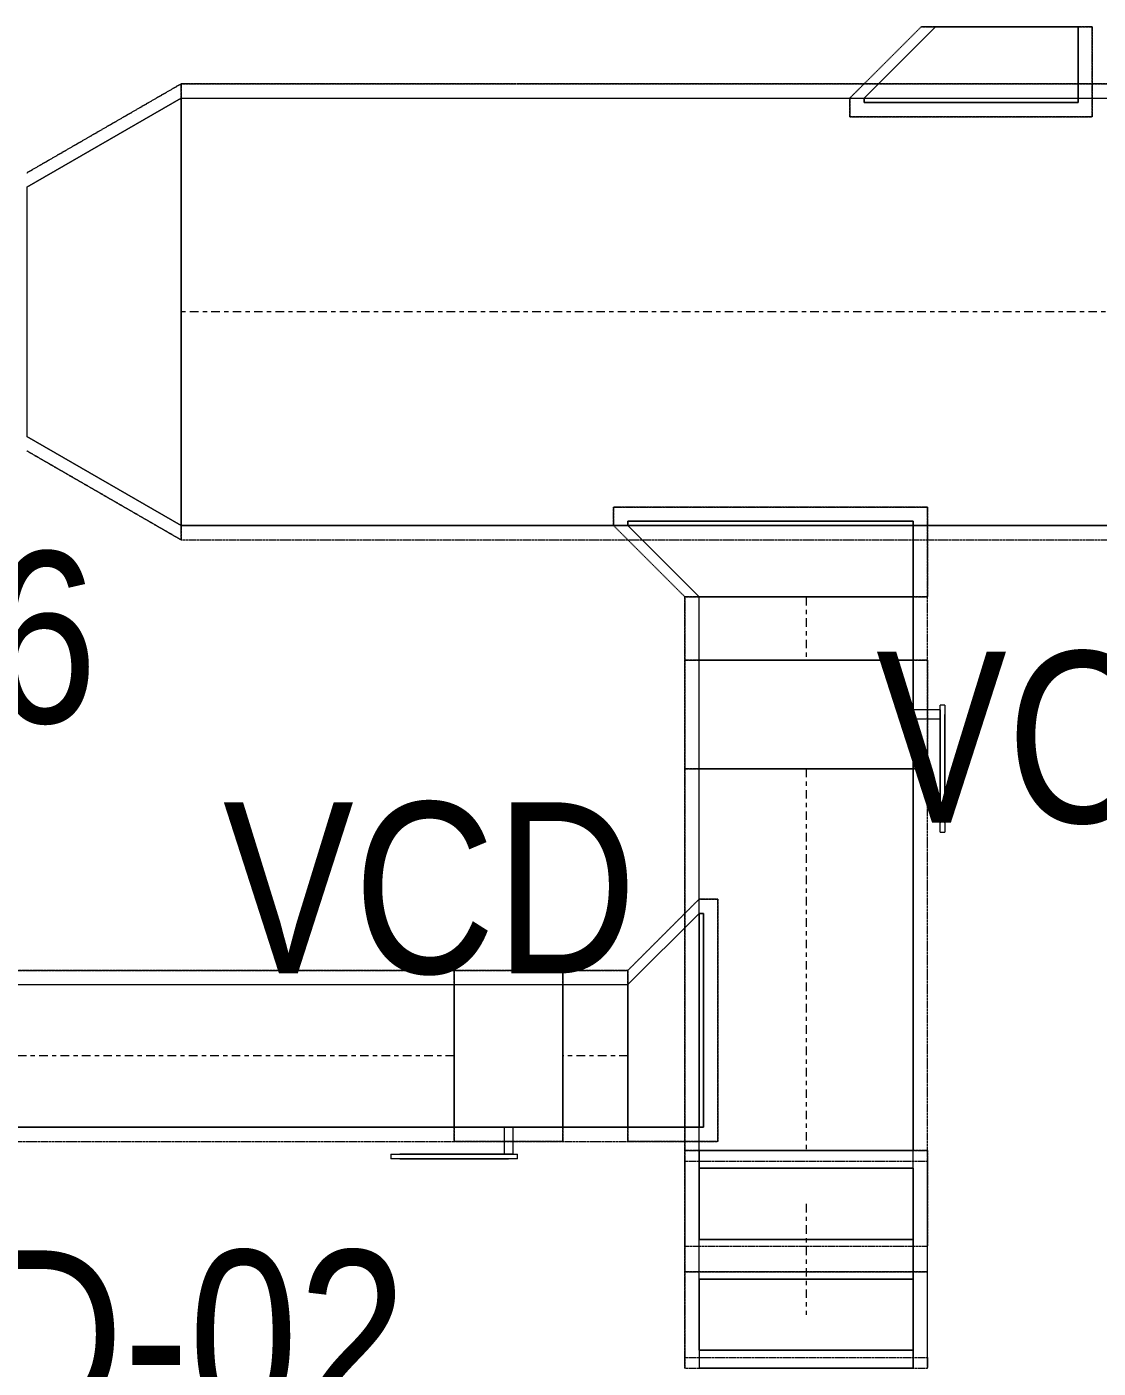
# Model space of a CAD drawing. Header units: inches. Extents: x -83664 to 20107, y -47222 to 19398.
# Drawn here: x -12010 to -10508, y -34494 to -32612 of the extents above; entities that cross this region are included whole.
import ezdxf

# ---------------------------------------------------------------- set-up
doc = ezdxf.new("R2010")
doc.units = ezdxf.units.IN
doc.header["$MEASUREMENT"] = 0
doc.linetypes.add('Center', pattern=[29.999999, 12, -6, 6, -6])
doc.linetypes.add('Hidden 0_50', pattern=[1.0584, 0.5292, -0.5292])
doc.layers.add('G-ANNO-TEXT', color=7, linetype='Continuous', lineweight=9)
doc.layers.add('M-HVAC-DUCT-CNTR', color=7, linetype='Center', lineweight=9)
doc.layers.add('M-HVAC-DUCT', color=7, linetype='Continuous', lineweight=9, true_color=0xffe97f)
doc.styles.add('Arial Narrow_21', font='ARIALN.TTF', dxfattribs={"height": 240})

# ---------------------------------------------------------------- blocks, each defined once
blk = doc.blocks.new('M_Rec Tap - Beveled - Standard-8199963-FIRST FLOOR AC CONDITIONING LAYOUT - PART A')
at = {"layer": 'M-HVAC-DUCT', "color": 30, "true_color": 0xff7f00}
for p, q in [((0, 250), (-6.096, 250)), ((-6.096, -150), (-6.096, 250)), ((-6.096, 250), (-6.096, -150)), ((-6.096, 250), (0, 250)), ((100, 150), (0, 250)), ((100, 150), (0, 250)), ((100, 150), (100, -150)), ((100, -150), (100, 150)), ((-6.096, -150), (100, -150)), ((100, -150), (-6.096, -150))]:
    blk.add_line(p, q, dxfattribs=at)
blk = doc.blocks.new('M_Rec Tap - Beveled - Standard-7382275-FIRST FLOOR AC CONDITIONING LAYOUT - PART A')
at = {"layer": 'M-HVAC-DUCT', "color": 30, "true_color": 0xff7f00}
for p, q in [((100, 100), (-6.096, 100)), ((-6.096, 100), (100, 100)), ((-6.096, 100), (-6.096, -200)), ((-6.096, -200), (-6.096, 100)), ((100, 100), (100, -100)), ((100, -100), (100, 100)), ((0, -200), (100, -100)), ((0, -200), (100, -100)), ((-6.096, -200), (0, -200)), ((0, -200), (-6.096, -200))]:
    blk.add_line(p, q, dxfattribs=at)
blk = doc.blocks.new('M_Rec Tap - Beveled - Standard-7670352-FIRST FLOOR AC CONDITIONING LAYOUT - PART A')
at = {"layer": 'M-HVAC-DUCT', "color": 30, "true_color": 0xff7f00}
for p, q in [((0, 200), (-6.096, 200)), ((-6.096, -100), (-6.096, 200)), ((-6.096, 200), (-6.096, -100)), ((-6.096, 200), (0, 200)), ((100, 100), (0, 200)), ((100, 100), (0, 200)), ((100, 100), (100, -100)), ((100, -100), (100, 100)), ((-6.096, -100), (100, -100)), ((100, -100), (-6.096, -100))]:
    blk.add_line(p, q, dxfattribs=at)
blk = doc.blocks.new('M_Rec to Rnd Transition - Angle - 60 Degree-7726644-FIRST FLOOR AC CONDITIONING LAYOUT - PART A')
at = {"layer": 'M-HVAC-DUCT', "color": 30, "true_color": 0xff7f00}
for p, q in [((0, 300), (216.5, 175)), ((216.5, 175), (0, 300)), ((0, 300), (0, -300)), ((0, -300), (0, 300)), ((216.5, 0), (216.5, 175)), ((216.5, 0), (216.5, 175)), ((216.5, -175), (216.5, 0)), ((216.5, -175), (216.5, 0)), ((0, -300), (216.5, -175)), ((216.5, -175), (0, -300))]:
    blk.add_line(p, q, dxfattribs=at)
blk = doc.blocks.new('TEMW-ME-DMP-Volume Control Damper - Standard-7399628-FIRST FLOOR AC CONDITIONING LAYOUT - PART A')
at = {"layer": 'M-HVAC-DUCT', "color": 30, "true_color": 0xff7f00}
for p, q in [((-165.1, 188.1), (-165.1, 194.4)), ((-152.4, 194.4), (-165.1, 194.4)), ((0, 194.4), (-152.4, 194.4)), ((-152.4, 194.4), (0, 194.4)), ((12.7, 194.4), (0, 194.4)), ((12.7, 194.4), (12.7, 188.1)), ((-165.1, 188.1), (-152.4, 188.1)), ((0, 188.1), (-152.4, 188.1)), ((-152.4, 188.1), (0, 188.1)), ((-6.4, 150), (-6.4, 188.1)), ((6.3, 188.1), (-6.4, 188.1)), ((6.3, 188.1), (-6.4, 188.1)), ((0, 188.1), (12.7, 188.1)), ((6.3, 188.1), (6.3, 150)), ((-76.2, 150), (-76.2, -150)), ((-76.2, -150), (-76.2, 150)), ((76.2, 150), (-76.2, 150)), ((-76.2, 150), (76.2, 150)), ((-76.2, 150), (76.2, 150)), ((-6.4, 150), (6.3, 150)), ((-6.4, 150), (6.3, 150)), ((76.2, 150), (76.2, -150)), ((76.2, -150), (76.2, 150)), ((-76.2, -150), (76.2, -150)), ((-76.2, -150), (76.2, -150)), ((-76.2, -150), (76.2, -150))]:
    blk.add_line(p, q, dxfattribs=at)
blk = doc.blocks.new('TEMW-ME-DMP-Volume Control Damper - Standard-7399617-FIRST FLOOR AC CONDITIONING LAYOUT - PART A')
at = {"layer": 'M-HVAC-DUCT', "color": 30, "true_color": 0xff7f00}
for p, q in [((-165.1, 138.1), (-165.1, 144.4)), ((-152.4, 144.4), (-165.1, 144.4)), ((-165.1, 138.1), (-152.4, 138.1)), ((0, 144.4), (-152.4, 144.4)), ((-152.4, 144.4), (0, 144.4)), ((0, 138.1), (-152.4, 138.1)), ((-152.4, 138.1), (0, 138.1)), ((-6.3, 100), (-6.3, 138.1)), ((6.4, 138.1), (-6.3, 138.1)), ((6.4, 138.1), (-6.3, 138.1)), ((12.7, 144.4), (0, 144.4)), ((0, 138.1), (12.7, 138.1)), ((6.4, 138.1), (6.4, 100)), ((12.7, 144.4), (12.7, 138.1)), ((-76.2, 100), (-76.2, -100)), ((-76.2, -100), (-76.2, 100)), ((76.2, 100), (-76.2, 100)), ((-76.2, 100), (76.2, 100)), ((-76.2, 100), (76.2, 100)), ((-6.3, 100), (6.4, 100)), ((-6.3, 100), (6.4, 100)), ((76.2, 100), (76.2, -100)), ((76.2, -100), (76.2, 100)), ((-76.2, -100), (76.2, -100)), ((-76.2, -100), (76.2, -100)), ((-76.2, -100), (76.2, -100))]:
    blk.add_line(p, q, dxfattribs=at)
blk = doc.blocks.new('M_Rec Elbow - Radius - 0_75W-9468940-FIRST FLOOR AC CONDITIONING LAYOUT - PART A')
at = {"layer": 'M-HVAC-DUCT', "color": 30, "true_color": 0xff7f00}
for p, q in [((140389.5, 64183.8), (140689.5, 64183.8)), ((140689.5, 64183.8), (140389.5, 64183.8)), ((140389.5, 64183.8), (140389.5, 64158.8)), ((140389.5, 64058.8), (140389.5, 64183.8)), ((140689.5, 64158.8), (140689.5, 64183.8)), ((140689.5, 64058.8), (140689.5, 64183.8)), ((140389.5, 64158.8), (140389.5, 64058.8)), ((140689.5, 64158.8), (140389.5, 64158.8)), ((140689.5, 64058.8), (140689.5, 64158.8)), ((140389.5, 64058.8), (140689.5, 64058.8))]:
    blk.add_line(p, q, dxfattribs=at)
blk = doc.blocks.new('M_Rec Elbow - Radius - 0_75W-V233-FIRST FLOOR AC CONDITIONING LAYOUT - PART A')
at = {"layer": 'M-HVAC-DUCT', "color": 30, "true_color": 0xff7f00}
for p, q in [((140389.5, 63903.3), (140389.5, 64003.3)), ((140389.5, 64003.3), (140689.5, 64003.3)), ((140389.5, 64003.3), (140389.5, 63878.3)), ((140689.5, 64003.3), (140689.5, 63903.3)), ((140689.5, 64003.3), (140689.5, 63878.3)), ((140689.5, 63903.3), (140389.5, 63903.3)), ((140389.5, 63903.3), (140389.5, 63878.3)), ((140689.5, 63878.3), (140689.5, 63903.3)), ((140689.5, 63878.3), (140389.5, 63878.3)), ((140389.5, 63878.3), (140689.5, 63878.3))]:
    blk.add_line(p, q, dxfattribs=at)
blk = doc.blocks.new('TEMW-SMBZ-HO-BM-HVAC-00002_rvt-1-FIRST FLOOR AC CONDITIONING LAYOUT - PART A')
at = {"layer": 'M-HVAC-DUCT', "color": 30, "linetype": 'Hidden 0_50', "true_color": 0xff7f00}
for p, q in [((140600.8, 65660.5), (140700.8, 65760.5)), ((140700.8, 65760.5), (140600.8, 65660.5)), ((140700.8, 65760.5), (140940.8, 65760.5)), ((140940.8, 65760.5), (140700.8, 65760.5)), ((140940.8, 65760.5), (140940.8, 65634.4)), ((140940.8, 65634.4), (140940.8, 65760.5)), ((139663, 65680.5), (139446.5, 65555.5)), ((139446.5, 65555.5), (139663, 65680.5)), ((139663, 65680.5), (139663, 65040.5)), ((139663, 65040.5), (139663, 65680.5)), ((143917.3, 65680.5), (139663, 65680.5)), ((139663, 65680.5), (143917.3, 65680.5)), ((139663, 65680.5), (139663, 65040.5)), ((139663, 65040.5), (139663, 65680.5)), ((140600.8, 65634.4), (140600.8, 65660.5)), ((140600.8, 65660.5), (140600.8, 65634.4)), ((140940.8, 65634.4), (140600.8, 65634.4)), ((140600.8, 65634.4), (140940.8, 65634.4)), ((139663, 65040.5), (139446.5, 65165.5)), ((139446.5, 65165.5), (139663, 65040.5)), ((140269.5, 65060.5), (140269.5, 65086.6)), ((140269.5, 65086.6), (140709.5, 65086.6)), ((140709.5, 65086.6), (140269.5, 65086.6)), ((140269.5, 65086.6), (140269.5, 65060.5)), ((140709.5, 65086.6), (140709.5, 64960.5)), ((140709.5, 64960.5), (140709.5, 65086.6)), ((140369.5, 64960.5), (140269.5, 65060.5)), ((140269.5, 65060.5), (140369.5, 64960.5)), ((139663, 65040.5), (143917.3, 65040.5)), ((139663, 65040.5), (143917.3, 65040.5)), ((140709.5, 64960.5), (140369.5, 64960.5)), ((140369.5, 64960.5), (140709.5, 64960.5)), ((140369.5, 64960.5), (140709.5, 64960.5)), ((140709.5, 64960.5), (140369.5, 64960.5)), ((140369.5, 64960.5), (140369.5, 64871.9)), ((140369.5, 64871.9), (140369.5, 64960.5)), ((140709.5, 64871.9), (140709.5, 64960.5)), ((140709.5, 64871.9), (140709.5, 64960.5)), ((140709.5, 64871.9), (140369.5, 64871.9)), ((140369.5, 64871.9), (140369.5, 64719.5)), ((140369.5, 64719.5), (140369.5, 64871.9)), ((140369.5, 64871.9), (140709.5, 64871.9)), ((140369.5, 64871.9), (140709.5, 64871.9)), ((140709.5, 64871.9), (140369.5, 64871.9)), ((140709.5, 64719.5), (140709.5, 64871.9)), ((140709.5, 64871.9), (140709.5, 64719.5)), ((140369.5, 64719.5), (140709.5, 64719.5)), ((140709.5, 64719.5), (140369.5, 64719.5)), ((140369.5, 64719.5), (140709.5, 64719.5)), ((140709.5, 64719.5), (140369.5, 64719.5)), ((140369.5, 64719.5), (140369.5, 64183.8)), ((140369.5, 64183.8), (140369.5, 64719.5)), ((140709.5, 64183.8), (140709.5, 64719.5)), ((140709.5, 64183.8), (140709.5, 64719.5)), ((140289.5, 64436.5), (140389.5, 64536.5)), ((140389.5, 64536.5), (140289.5, 64436.5)), ((140389.5, 64536.5), (140415.6, 64536.5)), ((140415.6, 64536.5), (140389.5, 64536.5)), ((140415.6, 64536.5), (140415.6, 64196.5)), ((140415.6, 64196.5), (140415.6, 64536.5)), ((140045.9, 64436.5), (139296.2, 64436.5)), ((139296.2, 64436.5), (140045.9, 64436.5)), ((140045.9, 64436.5), (140045.9, 64196.5)), ((140045.9, 64196.5), (140045.9, 64436.5)), ((140198.3, 64436.5), (140045.9, 64436.5)), ((140045.9, 64436.5), (140045.9, 64196.5)), ((140045.9, 64196.5), (140045.9, 64436.5)), ((140045.9, 64436.5), (140198.3, 64436.5)), ((140198.3, 64196.5), (140198.3, 64436.5)), ((140198.3, 64436.5), (140198.3, 64196.5)), ((140198.3, 64436.5), (140198.3, 64196.5)), ((140198.3, 64196.5), (140198.3, 64436.5)), ((140289.5, 64436.5), (140198.3, 64436.5)), ((140198.3, 64436.5), (140289.5, 64436.5)), ((140289.5, 64196.5), (140289.5, 64436.5)), ((140289.5, 64436.5), (140289.5, 64196.5)), ((140289.5, 64436.5), (140289.5, 64196.5)), ((140289.5, 64196.5), (140289.5, 64436.5)), ((139296.2, 64196.5), (140045.9, 64196.5)), ((139296.2, 64196.5), (140045.9, 64196.5)), ((140045.9, 64196.5), (140198.3, 64196.5)), ((140198.3, 64196.5), (140045.9, 64196.5)), ((140198.3, 64196.5), (140289.5, 64196.5)), ((140198.3, 64196.5), (140289.5, 64196.5)), ((140415.6, 64196.5), (140289.5, 64196.5)), ((140289.5, 64196.5), (140415.6, 64196.5)), ((140369.5, 64183.8), (140709.5, 64183.8)), ((140709.5, 64183.8), (140369.5, 64183.8)), ((140369.5, 64168.8), (140369.5, 64183.8)), ((140369.5, 64183.8), (140369.5, 64048.8)), ((140709.5, 64183.8), (140369.5, 64183.8)), ((140709.5, 64183.8), (140369.5, 64183.8)), ((140709.5, 64048.8), (140709.5, 64183.8)), ((140709.5, 64183.8), (140709.5, 64168.8)), ((140369.5, 64048.8), (140369.5, 64168.8)), ((140369.5, 64168.8), (140709.5, 64168.8)), ((140369.5, 64168.8), (140709.5, 64168.8)), ((140369.5, 64048.8), (140369.5, 64168.8)), ((140369.5, 64168.8), (140369.5, 64013.3)), ((140709.5, 64168.8), (140709.5, 64048.8)), ((140709.5, 64168.8), (140709.5, 64048.8)), ((140709.5, 64013.3), (140709.5, 64168.8)), ((140709.5, 64048.8), (140369.5, 64048.8)), ((140709.5, 64048.8), (140369.5, 64048.8)), ((140369.5, 63893.3), (140369.5, 64048.8)), ((140709.5, 63893.3), (140709.5, 64048.8)), ((140369.5, 64013.3), (140369.5, 63893.3)), ((140709.5, 64013.3), (140369.5, 64013.3)), ((140369.5, 64013.3), (140369.5, 63878.3)), ((140369.5, 64013.3), (140369.5, 63893.3)), ((140369.5, 64013.3), (140709.5, 64013.3)), ((140709.5, 63893.3), (140709.5, 64013.3)), ((140709.5, 63893.3), (140709.5, 64013.3)), ((140709.5, 63878.3), (140709.5, 64013.3)), ((140369.5, 63893.3), (140709.5, 63893.3)), ((140369.5, 63878.3), (140369.5, 63893.3)), ((140369.5, 63893.3), (140709.5, 63893.3)), ((140709.5, 63893.3), (140709.5, 63878.3)), ((140369.5, 63878.3), (140709.5, 63878.3))]:
    blk.add_line(p, q, dxfattribs=at)
at = {"layer": 'M-HVAC-DUCT', "color": 30, "true_color": 0xff7f00}
for p, q in [((139663, 65060.5), (139663, 65660.5)), ((139663, 65660.5), (139663, 65060.5)), ((139663, 65660.5), (143917.3, 65660.5)), ((139663, 65660.5), (143917.3, 65660.5)), ((140620.8, 65660.5), (140920.8, 65660.5)), ((140620.8, 65660.5), (140620.8, 65654.4)), ((140620.8, 65660.5), (140620.8, 65654.4)), ((140620.8, 65660.5), (140920.8, 65660.5)), ((140620.8, 65654.4), (140920.8, 65654.4)), ((140920.8, 65654.4), (140620.8, 65654.4)), ((140920.8, 65654.4), (140920.8, 65660.5)), ((140920.8, 65654.4), (140920.8, 65660.5)), ((143917.3, 65060.5), (139663, 65060.5)), ((139663, 65060.5), (143917.3, 65060.5)), ((140289.5, 65060.5), (140289.5, 65066.6)), ((140289.5, 65066.6), (140689.5, 65066.6)), ((140689.5, 65066.6), (140289.5, 65066.6)), ((140289.5, 65066.6), (140289.5, 65060.5)), ((140289.5, 65060.5), (140689.5, 65060.5)), ((140289.5, 65060.5), (140689.5, 65060.5)), ((140689.5, 65066.6), (140689.5, 65060.5)), ((140689.5, 65060.5), (140689.5, 65066.6)), ((140689.5, 64960.5), (140389.5, 64960.5)), ((140389.5, 64960.5), (140689.5, 64960.5)), ((140389.5, 64871.9), (140389.5, 64960.5)), ((140389.5, 64871.9), (140389.5, 64960.5)), ((140689.5, 64960.5), (140689.5, 64871.9)), ((140689.5, 64871.9), (140689.5, 64960.5)), ((140689.5, 64871.9), (140389.5, 64871.9)), ((140389.5, 64871.9), (140689.5, 64871.9)), ((140689.5, 64719.5), (140389.5, 64719.5)), ((140389.5, 64719.5), (140689.5, 64719.5)), ((140389.5, 64183.8), (140389.5, 64719.5)), ((140389.5, 64183.8), (140389.5, 64719.5)), ((140689.5, 64719.5), (140689.5, 64183.8)), ((140689.5, 64183.8), (140689.5, 64719.5)), ((140389.5, 64516.5), (140395.6, 64516.5)), ((140389.5, 64516.5), (140389.5, 64216.5)), ((140389.5, 64516.5), (140389.5, 64216.5)), ((140395.6, 64516.5), (140389.5, 64516.5)), ((140395.6, 64516.5), (140395.6, 64216.5)), ((140395.6, 64216.5), (140395.6, 64516.5)), ((139296.2, 64416.5), (140045.9, 64416.5)), ((139296.2, 64416.5), (140045.9, 64416.5)), ((140045.9, 64216.5), (140045.9, 64416.5)), ((140045.9, 64416.5), (140045.9, 64216.5)), ((140198.3, 64216.5), (140198.3, 64416.5)), ((140198.3, 64416.5), (140198.3, 64216.5)), ((140198.3, 64416.5), (140289.5, 64416.5)), ((140198.3, 64416.5), (140289.5, 64416.5)), ((140289.5, 64216.5), (140289.5, 64416.5)), ((140289.5, 64416.5), (140289.5, 64216.5)), ((140045.9, 64216.5), (139296.2, 64216.5)), ((139296.2, 64216.5), (140045.9, 64216.5)), ((140289.5, 64216.5), (140198.3, 64216.5)), ((140198.3, 64216.5), (140289.5, 64216.5)), ((140395.6, 64216.5), (140389.5, 64216.5)), ((140389.5, 64216.5), (140395.6, 64216.5)), ((140689.5, 64183.8), (140389.5, 64183.8)), ((140389.5, 64183.8), (140689.5, 64183.8)), ((140389.5, 64058.8), (140389.5, 64158.8)), ((140389.5, 64158.8), (140689.5, 64158.8)), ((140389.5, 64003.3), (140389.5, 64158.8)), ((140689.5, 64158.8), (140689.5, 64058.8)), ((140689.5, 64003.3), (140689.5, 64158.8)), ((140689.5, 64058.8), (140389.5, 64058.8)), ((140389.5, 63903.3), (140389.5, 64058.8)), ((140689.5, 64058.8), (140689.5, 63903.3)), ((140689.5, 64003.3), (140389.5, 64003.3)), ((140389.5, 64003.3), (140389.5, 63903.3)), ((140689.5, 63903.3), (140689.5, 64003.3)), ((140389.5, 63903.3), (140689.5, 63903.3))]:
    blk.add_line(p, q, dxfattribs=at)
at = {"layer": 'M-HVAC-DUCT-CNTR', "color": 30, "true_color": 0xff7f00}
for p, q in [((143917.3, 65360.5), (139663, 65360.5)), ((140539.5, 64960.5), (140539.5, 64871.9)), ((140539.5, 64719.5), (140539.5, 64183.8)), ((140045.9, 64316.5), (139296.2, 64316.5)), ((140289.5, 64316.5), (140198.3, 64316.5)), ((140539.5, 64108.8), (140539.5, 63953.3))]:
    blk.add_line(p, q, dxfattribs=at)
at = {"layer": 'M-HVAC-DUCT', "color": 6, "linetype": 'Hidden 0_50', "lineweight": 9, "true_color": 0xff00ff, "extrusion": (0, 0, -1)}
for name, p, rotation in [('M_Rec Tap - Beveled - Standard-7382275-FIRST FLOOR AC CONDITIONING LAYOUT - PART A', (-140820.8, 65660.5), 90), ('M_Rec Tap - Beveled - Standard-8199963-FIRST FLOOR AC CONDITIONING LAYOUT - PART A', (-140539.5, 65060.5), 270), ('TEMW-ME-DMP-Volume Control Damper - Standard-7399628-FIRST FLOOR AC CONDITIONING LAYOUT - PART A', (-140539.5, 64795.7), 90), ('TEMW-ME-DMP-Volume Control Damper - Standard-7399617-FIRST FLOOR AC CONDITIONING LAYOUT - PART A', (-140122.1, 64316.5), 180)]:
    blk.add_blockref(name, p, dxfattribs=dict(at, rotation=rotation))
at = {"layer": 'M-HVAC-DUCT', "color": 6, "linetype": 'Hidden 0_50', "lineweight": 9, "true_color": 0xff00ff, "rotation": 180}
blk.add_blockref('M_Rec to Rnd Transition - Angle - 60 Degree-7726644-FIRST FLOOR AC CONDITIONING LAYOUT - PART A', (139663, 65360.5), dxfattribs=at)
at = {"layer": 'M-HVAC-DUCT', "color": 6, "linetype": 'Hidden 0_50', "lineweight": 9, "true_color": 0xff00ff, "extrusion": (0, 0, -1)}
blk.add_blockref('M_Rec Tap - Beveled - Standard-7670352-FIRST FLOOR AC CONDITIONING LAYOUT - PART A', (-140389.5, 64316.5), dxfattribs=at)
at = {"layer": 'M-HVAC-DUCT', "color": 6, "linetype": 'Hidden 0_50', "lineweight": 9, "true_color": 0xff00ff}
for name in ['M_Rec Elbow - Radius - 0_75W-9468940-FIRST FLOOR AC CONDITIONING LAYOUT - PART A', 'M_Rec Elbow - Radius - 0_75W-V233-FIRST FLOOR AC CONDITIONING LAYOUT - PART A']:
    blk.add_blockref(name, (0, 0), dxfattribs=at)
blk = doc.blocks.new('TEMW-SMBZ-HO-BM-HVAC-00002_rvt-2-FIRST FLOOR AC CONDITIONING LAYOUT - PART A')
at = {"layer": 'M-HVAC-DUCT', "color": 30, "linetype": 'Hidden 0_50', "true_color": 0xff7f00}
for p, q in [((140600.8, 65660.5), (140700.8, 65760.5)), ((140700.8, 65760.5), (140600.8, 65660.5)), ((140700.8, 65760.5), (140940.8, 65760.5)), ((140940.8, 65760.5), (140700.8, 65760.5)), ((140940.8, 65760.5), (140940.8, 65634.4)), ((140940.8, 65634.4), (140940.8, 65760.5)), ((139663, 65680.5), (139446.5, 65555.5)), ((139446.5, 65555.5), (139663, 65680.5)), ((139663, 65680.5), (139663, 65040.5)), ((139663, 65040.5), (139663, 65680.5)), ((143917.3, 65680.5), (139663, 65680.5)), ((139663, 65680.5), (143917.3, 65680.5)), ((139663, 65680.5), (139663, 65040.5)), ((139663, 65040.5), (139663, 65680.5)), ((140600.8, 65634.4), (140600.8, 65660.5)), ((140600.8, 65660.5), (140600.8, 65634.4)), ((140940.8, 65634.4), (140600.8, 65634.4)), ((140600.8, 65634.4), (140940.8, 65634.4)), ((139663, 65040.5), (139446.5, 65165.5)), ((139446.5, 65165.5), (139663, 65040.5)), ((140269.5, 65060.5), (140269.5, 65086.6)), ((140269.5, 65086.6), (140709.5, 65086.6)), ((140709.5, 65086.6), (140269.5, 65086.6)), ((140269.5, 65086.6), (140269.5, 65060.5)), ((140709.5, 65086.6), (140709.5, 64960.5)), ((140709.5, 64960.5), (140709.5, 65086.6)), ((140369.5, 64960.5), (140269.5, 65060.5)), ((140269.5, 65060.5), (140369.5, 64960.5)), ((139663, 65040.5), (143917.3, 65040.5)), ((139663, 65040.5), (143917.3, 65040.5)), ((140709.5, 64960.5), (140369.5, 64960.5)), ((140369.5, 64960.5), (140709.5, 64960.5)), ((140369.5, 64960.5), (140709.5, 64960.5)), ((140709.5, 64960.5), (140369.5, 64960.5)), ((140369.5, 64960.5), (140369.5, 64871.9)), ((140369.5, 64871.9), (140369.5, 64960.5)), ((140709.5, 64871.9), (140709.5, 64960.5)), ((140709.5, 64871.9), (140709.5, 64960.5)), ((140709.5, 64871.9), (140369.5, 64871.9)), ((140369.5, 64871.9), (140369.5, 64719.5)), ((140369.5, 64719.5), (140369.5, 64871.9)), ((140369.5, 64871.9), (140709.5, 64871.9)), ((140369.5, 64871.9), (140709.5, 64871.9)), ((140709.5, 64871.9), (140369.5, 64871.9)), ((140709.5, 64719.5), (140709.5, 64871.9)), ((140709.5, 64871.9), (140709.5, 64719.5)), ((140369.5, 64719.5), (140709.5, 64719.5)), ((140709.5, 64719.5), (140369.5, 64719.5)), ((140369.5, 64719.5), (140709.5, 64719.5)), ((140709.5, 64719.5), (140369.5, 64719.5)), ((140369.5, 64719.5), (140369.5, 64183.8)), ((140369.5, 64183.8), (140369.5, 64719.5)), ((140709.5, 64183.8), (140709.5, 64719.5)), ((140709.5, 64183.8), (140709.5, 64719.5)), ((140289.5, 64436.5), (140389.5, 64536.5)), ((140389.5, 64536.5), (140289.5, 64436.5)), ((140389.5, 64536.5), (140415.6, 64536.5)), ((140415.6, 64536.5), (140389.5, 64536.5)), ((140415.6, 64536.5), (140415.6, 64196.5)), ((140415.6, 64196.5), (140415.6, 64536.5)), ((140045.9, 64436.5), (139296.2, 64436.5)), ((139296.2, 64436.5), (140045.9, 64436.5)), ((140045.9, 64436.5), (140045.9, 64196.5)), ((140045.9, 64196.5), (140045.9, 64436.5)), ((140198.3, 64436.5), (140045.9, 64436.5)), ((140045.9, 64436.5), (140045.9, 64196.5)), ((140045.9, 64196.5), (140045.9, 64436.5)), ((140045.9, 64436.5), (140198.3, 64436.5)), ((140198.3, 64196.5), (140198.3, 64436.5)), ((140198.3, 64436.5), (140198.3, 64196.5)), ((140198.3, 64436.5), (140198.3, 64196.5)), ((140198.3, 64196.5), (140198.3, 64436.5)), ((140289.5, 64436.5), (140198.3, 64436.5)), ((140198.3, 64436.5), (140289.5, 64436.5)), ((140289.5, 64196.5), (140289.5, 64436.5)), ((140289.5, 64436.5), (140289.5, 64196.5)), ((140289.5, 64436.5), (140289.5, 64196.5)), ((140289.5, 64196.5), (140289.5, 64436.5)), ((139296.2, 64196.5), (140045.9, 64196.5)), ((139296.2, 64196.5), (140045.9, 64196.5)), ((140045.9, 64196.5), (140198.3, 64196.5)), ((140198.3, 64196.5), (140045.9, 64196.5)), ((140198.3, 64196.5), (140289.5, 64196.5)), ((140198.3, 64196.5), (140289.5, 64196.5)), ((140415.6, 64196.5), (140289.5, 64196.5)), ((140289.5, 64196.5), (140415.6, 64196.5)), ((140369.5, 64183.8), (140709.5, 64183.8)), ((140709.5, 64183.8), (140369.5, 64183.8)), ((140369.5, 64168.8), (140369.5, 64183.8)), ((140369.5, 64183.8), (140369.5, 64048.8)), ((140709.5, 64183.8), (140369.5, 64183.8)), ((140709.5, 64183.8), (140369.5, 64183.8)), ((140709.5, 64048.8), (140709.5, 64183.8)), ((140709.5, 64183.8), (140709.5, 64168.8)), ((140369.5, 64048.8), (140369.5, 64168.8)), ((140369.5, 64168.8), (140709.5, 64168.8)), ((140369.5, 64168.8), (140709.5, 64168.8)), ((140369.5, 64048.8), (140369.5, 64168.8)), ((140369.5, 64168.8), (140369.5, 64013.3)), ((140709.5, 64168.8), (140709.5, 64048.8)), ((140709.5, 64168.8), (140709.5, 64048.8)), ((140709.5, 64013.3), (140709.5, 64168.8)), ((140709.5, 64048.8), (140369.5, 64048.8)), ((140709.5, 64048.8), (140369.5, 64048.8)), ((140369.5, 63893.3), (140369.5, 64048.8)), ((140709.5, 63893.3), (140709.5, 64048.8)), ((140369.5, 64013.3), (140369.5, 63893.3)), ((140709.5, 64013.3), (140369.5, 64013.3)), ((140369.5, 64013.3), (140369.5, 63878.3)), ((140369.5, 64013.3), (140369.5, 63893.3)), ((140369.5, 64013.3), (140709.5, 64013.3)), ((140709.5, 63893.3), (140709.5, 64013.3)), ((140709.5, 63893.3), (140709.5, 64013.3)), ((140709.5, 63878.3), (140709.5, 64013.3)), ((140369.5, 63893.3), (140709.5, 63893.3)), ((140369.5, 63878.3), (140369.5, 63893.3)), ((140369.5, 63893.3), (140709.5, 63893.3)), ((140709.5, 63893.3), (140709.5, 63878.3)), ((140369.5, 63878.3), (140709.5, 63878.3))]:
    blk.add_line(p, q, dxfattribs=at)
at = {"layer": 'M-HVAC-DUCT', "color": 30, "true_color": 0xff7f00}
for p, q in [((139663, 65060.5), (139663, 65660.5)), ((139663, 65660.5), (139663, 65060.5)), ((139663, 65660.5), (143917.3, 65660.5)), ((139663, 65660.5), (143917.3, 65660.5)), ((140620.8, 65660.5), (140920.8, 65660.5)), ((140620.8, 65660.5), (140620.8, 65654.4)), ((140620.8, 65660.5), (140620.8, 65654.4)), ((140620.8, 65660.5), (140920.8, 65660.5)), ((140620.8, 65654.4), (140920.8, 65654.4)), ((140920.8, 65654.4), (140620.8, 65654.4)), ((140920.8, 65654.4), (140920.8, 65660.5)), ((140920.8, 65654.4), (140920.8, 65660.5)), ((143917.3, 65060.5), (139663, 65060.5)), ((139663, 65060.5), (143917.3, 65060.5)), ((140289.5, 65060.5), (140289.5, 65066.6)), ((140289.5, 65066.6), (140689.5, 65066.6)), ((140689.5, 65066.6), (140289.5, 65066.6)), ((140289.5, 65066.6), (140289.5, 65060.5)), ((140289.5, 65060.5), (140689.5, 65060.5)), ((140289.5, 65060.5), (140689.5, 65060.5)), ((140689.5, 65066.6), (140689.5, 65060.5)), ((140689.5, 65060.5), (140689.5, 65066.6)), ((140689.5, 64960.5), (140389.5, 64960.5)), ((140389.5, 64960.5), (140689.5, 64960.5)), ((140389.5, 64871.9), (140389.5, 64960.5)), ((140389.5, 64871.9), (140389.5, 64960.5)), ((140689.5, 64960.5), (140689.5, 64871.9)), ((140689.5, 64871.9), (140689.5, 64960.5)), ((140689.5, 64871.9), (140389.5, 64871.9)), ((140389.5, 64871.9), (140689.5, 64871.9)), ((140689.5, 64719.5), (140389.5, 64719.5)), ((140389.5, 64719.5), (140689.5, 64719.5)), ((140389.5, 64183.8), (140389.5, 64719.5)), ((140389.5, 64183.8), (140389.5, 64719.5)), ((140689.5, 64719.5), (140689.5, 64183.8)), ((140689.5, 64183.8), (140689.5, 64719.5)), ((140389.5, 64516.5), (140395.6, 64516.5)), ((140389.5, 64516.5), (140389.5, 64216.5)), ((140389.5, 64516.5), (140389.5, 64216.5)), ((140395.6, 64516.5), (140389.5, 64516.5)), ((140395.6, 64516.5), (140395.6, 64216.5)), ((140395.6, 64216.5), (140395.6, 64516.5)), ((139296.2, 64416.5), (140045.9, 64416.5)), ((139296.2, 64416.5), (140045.9, 64416.5)), ((140045.9, 64216.5), (140045.9, 64416.5)), ((140045.9, 64416.5), (140045.9, 64216.5)), ((140198.3, 64216.5), (140198.3, 64416.5)), ((140198.3, 64416.5), (140198.3, 64216.5)), ((140198.3, 64416.5), (140289.5, 64416.5)), ((140198.3, 64416.5), (140289.5, 64416.5)), ((140289.5, 64216.5), (140289.5, 64416.5)), ((140289.5, 64416.5), (140289.5, 64216.5)), ((140045.9, 64216.5), (139296.2, 64216.5)), ((139296.2, 64216.5), (140045.9, 64216.5)), ((140289.5, 64216.5), (140198.3, 64216.5)), ((140198.3, 64216.5), (140289.5, 64216.5)), ((140395.6, 64216.5), (140389.5, 64216.5)), ((140389.5, 64216.5), (140395.6, 64216.5)), ((140689.5, 64183.8), (140389.5, 64183.8)), ((140389.5, 64183.8), (140689.5, 64183.8)), ((140389.5, 64058.8), (140389.5, 64158.8)), ((140389.5, 64158.8), (140689.5, 64158.8)), ((140389.5, 64003.3), (140389.5, 64158.8)), ((140689.5, 64158.8), (140689.5, 64058.8)), ((140689.5, 64003.3), (140689.5, 64158.8)), ((140689.5, 64058.8), (140389.5, 64058.8)), ((140389.5, 63903.3), (140389.5, 64058.8)), ((140689.5, 64058.8), (140689.5, 63903.3)), ((140689.5, 64003.3), (140389.5, 64003.3)), ((140389.5, 64003.3), (140389.5, 63903.3)), ((140689.5, 63903.3), (140689.5, 64003.3)), ((140389.5, 63903.3), (140689.5, 63903.3))]:
    blk.add_line(p, q, dxfattribs=at)
at = {"layer": 'M-HVAC-DUCT-CNTR', "color": 30, "true_color": 0xff7f00}
for p, q in [((143917.3, 65360.5), (139663, 65360.5)), ((140539.5, 64960.5), (140539.5, 64871.9)), ((140539.5, 64719.5), (140539.5, 64183.8)), ((140045.9, 64316.5), (139296.2, 64316.5)), ((140289.5, 64316.5), (140198.3, 64316.5)), ((140539.5, 64108.8), (140539.5, 63953.3))]:
    blk.add_line(p, q, dxfattribs=at)
at = {"layer": 'M-HVAC-DUCT', "color": 6, "linetype": 'Hidden 0_50', "lineweight": 9, "true_color": 0xff00ff, "extrusion": (0, 0, -1)}
for name, p, rotation in [('M_Rec Tap - Beveled - Standard-7382275-FIRST FLOOR AC CONDITIONING LAYOUT - PART A', (-140820.8, 65660.5), 90), ('M_Rec Tap - Beveled - Standard-8199963-FIRST FLOOR AC CONDITIONING LAYOUT - PART A', (-140539.5, 65060.5), 270), ('TEMW-ME-DMP-Volume Control Damper - Standard-7399628-FIRST FLOOR AC CONDITIONING LAYOUT - PART A', (-140539.5, 64795.7), 90), ('TEMW-ME-DMP-Volume Control Damper - Standard-7399617-FIRST FLOOR AC CONDITIONING LAYOUT - PART A', (-140122.1, 64316.5), 180)]:
    blk.add_blockref(name, p, dxfattribs=dict(at, rotation=rotation))
at = {"layer": 'M-HVAC-DUCT', "color": 6, "linetype": 'Hidden 0_50', "lineweight": 9, "true_color": 0xff00ff, "rotation": 180}
blk.add_blockref('M_Rec to Rnd Transition - Angle - 60 Degree-7726644-FIRST FLOOR AC CONDITIONING LAYOUT - PART A', (139663, 65360.5), dxfattribs=at)
at = {"layer": 'M-HVAC-DUCT', "color": 6, "linetype": 'Hidden 0_50', "lineweight": 9, "true_color": 0xff00ff, "extrusion": (0, 0, -1)}
blk.add_blockref('M_Rec Tap - Beveled - Standard-7670352-FIRST FLOOR AC CONDITIONING LAYOUT - PART A', (-140389.5, 64316.5), dxfattribs=at)
at = {"layer": 'M-HVAC-DUCT', "color": 6, "linetype": 'Hidden 0_50', "lineweight": 9, "true_color": 0xff00ff}
for name in ['M_Rec Elbow - Radius - 0_75W-9468940-FIRST FLOOR AC CONDITIONING LAYOUT - PART A', 'M_Rec Elbow - Radius - 0_75W-V233-FIRST FLOOR AC CONDITIONING LAYOUT - PART A']:
    blk.add_blockref(name, (0, 0), dxfattribs=at)

msp = doc.modelspace()

# ---------------------------------------------------------------- block references
at = {"lineweight": 5}
for name in ['TEMW-SMBZ-HO-BM-HVAC-00002_rvt-1-FIRST FLOOR AC CONDITIONING LAYOUT - PART A', 'TEMW-SMBZ-HO-BM-HVAC-00002_rvt-2-FIRST FLOOR AC CONDITIONING LAYOUT - PART A']:
    msp.add_blockref(name, (-151456.7, -98372.2), dxfattribs=at)

# ---------------------------------------------------------------- texts
at = {"layer": 'G-ANNO-TEXT', "char_height": 240, "attachment_point": 1, "style": 'Arial Narrow_21'}
for s, insert, width in [('CAV-36', (-12873.4, -33348.3), 1214.557), ('VCD', (-10819.1, -33488.4), 733.544), ('VCD', (-11735, -33699.9), 733.544), ('SD-02', (-12256.1, -34328.7), 986.076)]:
    msp.add_mtext(s, dxfattribs=dict(at, insert=insert, width=width))

doc.saveas('drawing.dxf')
